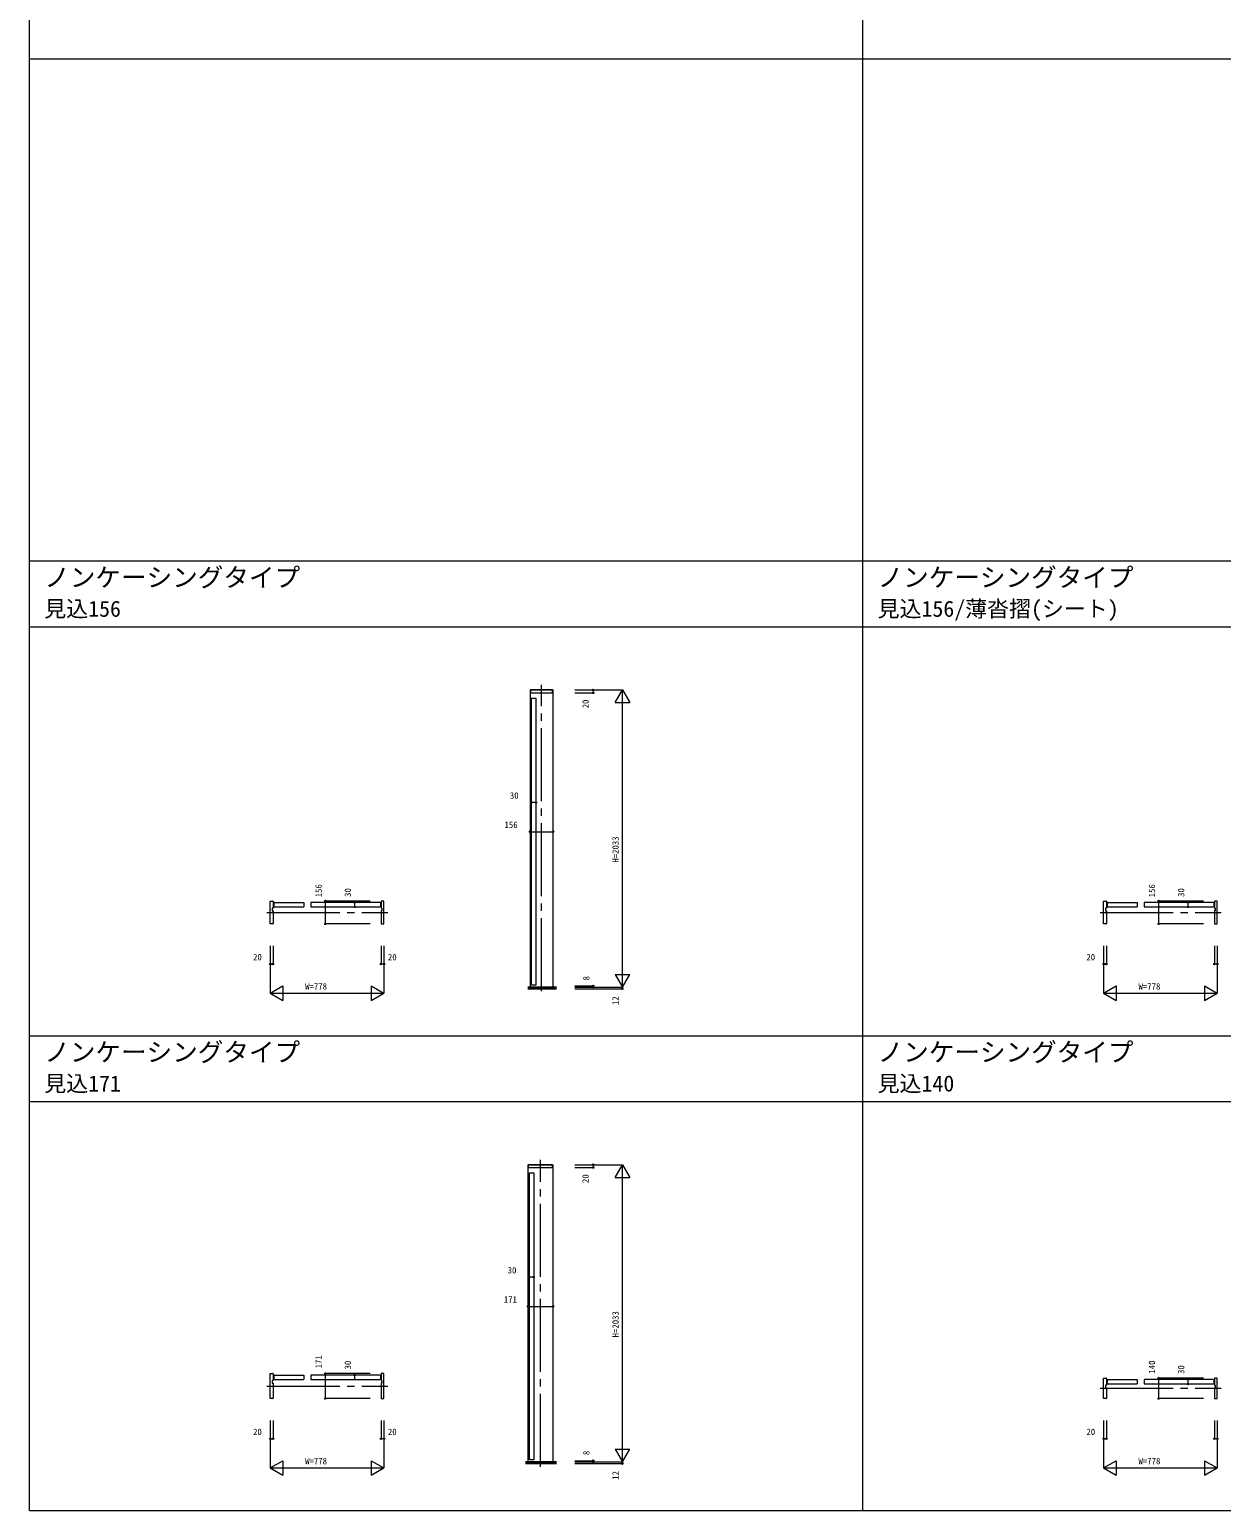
# Model space of a CAD drawing. Units: millimetres, scale not verified. Extents: x -14341 to 14341, y -10000 to 10000.
# Drawn here: x -14341 to -6189, y -10000 to 130 of the extents above; entities that cross this region are included whole.
import ezdxf
from ezdxf.enums import TextEntityAlignment as Align

# ---------------------------------------------------------------- set-up
doc = ezdxf.new("R2010")
doc.units = ezdxf.units.MM
doc.header["$LTSCALE"] = 50
doc.linetypes.add('USER1', pattern=[13, 10, -1, 1, -1])
doc.layers.add('0-0_0', color=7, linetype='Continuous')
for name, color, linetype, lineweight in [('0-1_YKK_F1', 7, 'Continuous', 18), ('0-3_YKK_N1', 2, 'Continuous', 18), ('0-4_YKK_B1', 4, 'Continuous', 18), ('0-5_YKK_Z1', 7, 'Continuous', 18)]:
    doc.layers.add(name, color=color, linetype=linetype, lineweight=lineweight)
doc.styles.add('ＭＳ ゴシック', font='')
doc.styles.get('ＭＳ ゴシック').set_extended_font_data('MS Gothic')

msp = doc.modelspace()

# ---------------------------------------------------------------- linework, layer by layer
at = {"layer": '0-1_YKK_F1'}
for p, q in [((-14340.51, -10000), (-14340.51, 10000)), ((-8640.51, -10000), (-8640.51, 9500)), ((-14340.51, -70), (14159.49, -70)), ((-14340.51, -3505), (14159.49, -3505)), ((-14340.51, -3955), (14159.49, -3955)), ((-14340.51, -6752.5), (14159.49, -6752.5)), ((-14340.51, -7202.5), (14159.49, -7202.5)), ((-14340.51, -10000), (14340.51, -10000))]:
    msp.add_line(p, q, dxfattribs=at)
at = {"layer": '0-3_YKK_N1'}
for p, q in [((-10611.01, -4387.5), (-10286.01, -4387.5)), ((-10611.01, -4407.5), (-10486.01, -4407.5)), ((-10486.01, -4387.5), (-10486.01, -4407.5)), ((-10336.01, -4474.1), (-10286.01, -4387.5)), ((-10286.01, -6420.5), (-10286.01, -4387.5)), ((-10286.01, -4387.5), (-10236.01, -4474.1)), ((-10336.01, -4474.1), (-10236.01, -4474.1)), ((-10877.01, -5156.88), (-10907.01, -5156.88)), ((-10917.01, -5356.88), (-10761.01, -5356.88)), ((-12317.01, -5987.5), (-12317.01, -5831.5)), ((-12012.01, -5831.5), (-12317.01, -5831.5)), ((-12117.01, -5871.5), (-12117.01, -5841.5)), ((-6617.01, -5987.5), (-6617.01, -5831.5)), ((-6312.01, -5831.5), (-6617.01, -5831.5)), ((-6417.01, -5871.5), (-6417.01, -5841.5)), ((-12012.01, -5987.5), (-12317.01, -5987.5)), ((-6312.01, -5987.5), (-6617.01, -5987.5)), ((-12695.01, -6137.5), (-12695.01, -6462.5)), ((-12675.01, -6137.5), (-12675.01, -6262.5)), ((-11937.01, -6137.5), (-11937.01, -6262.5)), ((-11917.01, -6137.5), (-11917.01, -6462.5)), ((-6995.01, -6137.5), (-6995.01, -6462.5)), ((-6975.01, -6137.5), (-6975.01, -6262.5)), ((-6237.01, -6137.5), (-6237.01, -6262.5)), ((-6217.01, -6137.5), (-6217.01, -6462.5)), ((-12695.01, -6262.5), (-12675.01, -6262.5)), ((-11917.01, -6262.5), (-11937.01, -6262.5)), ((-6995.01, -6262.5), (-6975.01, -6262.5)), ((-6217.01, -6262.5), (-6237.01, -6262.5)), ((-10336.01, -6333.9), (-10236.01, -6333.9)), ((-12695.01, -6462.5), (-12608.41, -6412.5)), ((-12695.01, -6462.5), (-11917.01, -6462.5)), ((-12695.01, -6462.5), (-12608.41, -6512.5)), ((-12608.41, -6412.5), (-12608.41, -6512.5)), ((-12003.61, -6412.5), (-12003.61, -6512.5)), ((-12003.61, -6412.5), (-11917.01, -6462.5)), ((-12003.61, -6512.5), (-11917.01, -6462.5)), ((-10611.01, -6412.5), (-10486.01, -6412.5)), ((-10611.01, -6420.5), (-10286.01, -6420.5)), ((-10611.01, -6432.5), (-10286.01, -6432.5)), ((-10486.01, -6412.5), (-10486.01, -6420.5)), ((-10286.01, -6420.5), (-10286.01, -6432.5)), ((-6995.01, -6462.5), (-6908.41, -6412.5)), ((-6995.01, -6462.5), (-6217.01, -6462.5)), ((-6995.01, -6462.5), (-6908.41, -6512.5)), ((-6908.41, -6412.5), (-6908.41, -6512.5)), ((-6303.61, -6412.5), (-6303.61, -6512.5)), ((-6303.61, -6412.5), (-6217.01, -6462.5)), ((-6303.61, -6512.5), (-6217.01, -6462.5)), ((-10611.01, -7635), (-10286.01, -7635)), ((-10611.01, -7655), (-10486.01, -7655)), ((-10486.01, -7635), (-10486.01, -7655)), ((-10336.01, -7721.6), (-10286.01, -7635)), ((-10286.01, -9668), (-10286.01, -7635)), ((-10286.01, -7635), (-10236.01, -7721.6)), ((-10336.01, -7721.6), (-10236.01, -7721.6)), ((-10892.01, -8404.38), (-10922.01, -8404.38)), ((-10932.01, -8604.38), (-10761.01, -8604.38)), ((-12317.01, -9235), (-12317.01, -9064)), ((-12012.01, -9064), (-12317.01, -9064)), ((-12117.01, -9104), (-12117.01, -9074)), ((-6617.01, -9235), (-6617.01, -9095)), ((-6312.01, -9095), (-6617.01, -9095)), ((-6417.01, -9135), (-6417.01, -9105)), ((-12012.01, -9235), (-12317.01, -9235)), ((-6312.01, -9235), (-6617.01, -9235)), ((-12695.01, -9385), (-12695.01, -9710)), ((-12675.01, -9385), (-12675.01, -9510)), ((-11937.01, -9385), (-11937.01, -9510)), ((-11917.01, -9385), (-11917.01, -9710)), ((-6995.01, -9385), (-6995.01, -9710)), ((-6975.01, -9385), (-6975.01, -9510)), ((-6237.01, -9385), (-6237.01, -9510)), ((-6217.01, -9385), (-6217.01, -9710)), ((-12695.01, -9510), (-12675.01, -9510)), ((-11917.01, -9510), (-11937.01, -9510)), ((-6995.01, -9510), (-6975.01, -9510)), ((-6217.01, -9510), (-6237.01, -9510)), ((-10336.01, -9581.4), (-10236.01, -9581.4)), ((-12695.01, -9710), (-12608.41, -9660)), ((-12695.01, -9710), (-11917.01, -9710)), ((-12695.01, -9710), (-12608.41, -9760)), ((-12608.41, -9660), (-12608.41, -9760)), ((-12003.61, -9660), (-12003.61, -9760)), ((-12003.61, -9660), (-11917.01, -9710)), ((-12003.61, -9760), (-11917.01, -9710)), ((-10611.01, -9660), (-10486.01, -9660)), ((-10611.01, -9668), (-10286.01, -9668)), ((-10611.01, -9680), (-10286.01, -9680)), ((-10486.01, -9660), (-10486.01, -9668)), ((-10286.01, -9668), (-10286.01, -9680)), ((-6995.01, -9710), (-6908.41, -9660)), ((-6995.01, -9710), (-6217.01, -9710)), ((-6995.01, -9710), (-6908.41, -9760)), ((-6908.41, -9660), (-6908.41, -9760)), ((-6303.61, -9660), (-6303.61, -9760)), ((-6303.61, -9660), (-6217.01, -9710)), ((-6303.61, -9760), (-6217.01, -9710))]:
    msp.add_line(p, q, dxfattribs=at)
for points in [[(-10336.01, -6333.9), (-10286.01, -6420.5), (-10236.01, -6333.9)], [(-10336.01, -9581.4), (-10286.01, -9668), (-10236.01, -9581.4)]]:
    msp.add_lwpolyline(points, dxfattribs=at)
for centre in [(-10486.01, -4387.5), (-10486.01, -4407.5), (-10907.01, -5156.88), (-10877.01, -5156.88), (-10917.01, -5356.88), (-10761.01, -5356.88), (-12317.01, -5831.5), (-12117.01, -5841.5), (-12117.01, -5871.5), (-6617.01, -5831.5), (-6417.01, -5841.5), (-6417.01, -5871.5), (-12317.01, -5987.5), (-6617.01, -5987.5), (-12695.01, -6262.5), (-12675.01, -6262.5), (-11937.01, -6262.5), (-11917.01, -6262.5), (-6995.01, -6262.5), (-6975.01, -6262.5), (-6237.01, -6262.5), (-6217.01, -6262.5), (-10486.01, -6412.5), (-10486.01, -6420.5), (-10286.01, -6432.5), (-10486.01, -7635), (-10486.01, -7655), (-10922.01, -8404.38), (-10892.01, -8404.38), (-10932.01, -8604.38), (-10761.01, -8604.38), (-12317.01, -9064), (-12117.01, -9074), (-12117.01, -9104), (-6617.01, -9095), (-6417.01, -9105), (-6417.01, -9135), (-12317.01, -9235), (-6617.01, -9235), (-12695.01, -9510), (-12675.01, -9510), (-11937.01, -9510), (-11917.01, -9510), (-6995.01, -9510), (-6975.01, -9510), (-6237.01, -9510), (-6217.01, -9510), (-10486.01, -9660), (-10486.01, -9668), (-10286.01, -9680)]:
    msp.add_circle(centre, 5, dxfattribs=at)
at = {"layer": '0-4_YKK_B1'}
for p, q in [((-10917.01, -4387.5), (-10761.01, -4387.5)), ((-10917.01, -4387.5), (-10917.01, -6420.5)), ((-10912.51, -4407.5), (-10765.51, -4407.5)), ((-10761.01, -4387.5), (-10761.01, -6420.5)), ((-12670.51, -5844.8), (-12670.51, -5868.2)), ((-12667.21, -5841.5), (-12465.51, -5841.5)), ((-12667.21, -5871.5), (-12465.51, -5871.5)), ((-12465.51, -5841.5), (-12465.51, -5871.5)), ((-11944.81, -5841.5), (-12416.51, -5841.5)), ((-12416.51, -5841.5), (-12416.51, -5871.5)), ((-12416.51, -5871.5), (-11944.81, -5871.5)), ((-11941.51, -5844.8), (-11941.51, -5868.2)), ((-6970.51, -5844.8), (-6970.51, -5868.2)), ((-6967.21, -5841.5), (-6765.51, -5841.5)), ((-6967.21, -5871.5), (-6765.51, -5871.5)), ((-6765.51, -5841.5), (-6765.51, -5871.5)), ((-6244.81, -5841.5), (-6716.51, -5841.5)), ((-6716.51, -5841.5), (-6716.51, -5871.5)), ((-6716.51, -5871.5), (-6244.81, -5871.5)), ((-6241.51, -5844.8), (-6241.51, -5868.2)), ((-12675.01, -5898), (-12675.01, -5985.5)), ((-11937.01, -5898), (-11937.01, -5985.5)), ((-6975.01, -5898), (-6975.01, -5985.5)), ((-6237.01, -5898), (-6237.01, -5985.5)), ((-10932.01, -7635), (-10761.01, -7635)), ((-10932.01, -7635), (-10932.01, -9668)), ((-10927.51, -7655), (-10765.51, -7655)), ((-10761.01, -7635), (-10761.01, -9668)), ((-12670.51, -9077.3), (-12670.51, -9100.7)), ((-12667.21, -9074), (-12465.51, -9074)), ((-12667.21, -9104), (-12465.51, -9104)), ((-12465.51, -9074), (-12465.51, -9104)), ((-11944.81, -9074), (-12416.51, -9074)), ((-12416.51, -9074), (-12416.51, -9104)), ((-12416.51, -9104), (-11944.81, -9104)), ((-11941.51, -9077.3), (-11941.51, -9100.7)), ((-6970.51, -9108.3), (-6970.51, -9131.7)), ((-6967.21, -9105), (-6765.51, -9105)), ((-6765.51, -9105), (-6765.51, -9135)), ((-6244.81, -9105), (-6716.51, -9105)), ((-6716.51, -9105), (-6716.51, -9135)), ((-6241.51, -9108.3), (-6241.51, -9131.7)), ((-12675.01, -9130.5), (-12675.01, -9233)), ((-11937.01, -9130.5), (-11937.01, -9233)), ((-6975.01, -9161.5), (-6975.01, -9233)), ((-6967.21, -9135), (-6765.51, -9135)), ((-6716.51, -9135), (-6244.81, -9135)), ((-6237.01, -9161.5), (-6237.01, -9233))]:
    msp.add_line(p, q, dxfattribs=at)
for points in [[(-10763.51, -4405.5), (-10763.51, -4387.5), (-10914.51, -4387.5), (-10914.51, -4405.5)], [(-12677.01, -5987.5), (-12695.01, -5987.5), (-12695.01, -5831.5), (-12677.01, -5831.5)], [(-12675.01, -5833.5), (-12675.01, -5880), (-12681.51, -5880), (-12681.51, -5898), (-12675.01, -5898)], [(-11937.01, -5833.5), (-11937.01, -5880), (-11930.51, -5880), (-11930.51, -5898), (-11937.01, -5898)], [(-11935.01, -5987.5), (-11917.01, -5987.5), (-11917.01, -5831.5), (-11935.01, -5831.5)], [(-6977.01, -5987.5), (-6995.01, -5987.5), (-6995.01, -5831.5), (-6977.01, -5831.5)], [(-6975.01, -5833.5), (-6975.01, -5880), (-6981.51, -5880), (-6981.51, -5898), (-6975.01, -5898)], [(-6237.01, -5833.5), (-6237.01, -5880), (-6230.51, -5880), (-6230.51, -5898), (-6237.01, -5898)], [(-6235.01, -5987.5), (-6217.01, -5987.5), (-6217.01, -5831.5), (-6235.01, -5831.5)], [(-10763.51, -7653), (-10763.51, -7635), (-10929.51, -7635), (-10929.51, -7653)], [(-12677.01, -9235), (-12695.01, -9235), (-12695.01, -9064), (-12677.01, -9064)], [(-12675.01, -9066), (-12675.01, -9112.5), (-12681.51, -9112.5), (-12681.51, -9130.5), (-12675.01, -9130.5)], [(-11937.01, -9066), (-11937.01, -9112.5), (-11930.51, -9112.5), (-11930.51, -9130.5), (-11937.01, -9130.5)], [(-11935.01, -9235), (-11917.01, -9235), (-11917.01, -9064), (-11935.01, -9064)], [(-6977.01, -9235), (-6995.01, -9235), (-6995.01, -9095), (-6977.01, -9095)], [(-6975.01, -9097), (-6975.01, -9143.5), (-6981.51, -9143.5), (-6981.51, -9161.5), (-6975.01, -9161.5)], [(-6237.01, -9097), (-6237.01, -9143.5), (-6230.51, -9143.5), (-6230.51, -9161.5), (-6237.01, -9161.5)], [(-6235.01, -9235), (-6217.01, -9235), (-6217.01, -9095), (-6235.01, -9095)]]:
    msp.add_lwpolyline(points, dxfattribs=at)
for points in [[(-10907.01, -4442.5), (-10877.01, -4442.5), (-10877.01, -6406.5), (-10907.01, -6406.5)], [(-10922.01, -7690), (-10892.01, -7690), (-10892.01, -9654), (-10922.01, -9654)]]:
    msp.add_lwpolyline(points, close=True, dxfattribs=at)
for centre, radius, start, end in [((-10912.51, -4405.5), 2, 180, 270), ((-10765.51, -4405.5), 2, 270, 0), ((-12677.01, -5833.5), 2, 0, 90), ((-12667.21, -5844.8), 3.3, 90, 180), ((-12667.21, -5868.2), 3.3, 180, 270), ((-11944.81, -5844.8), 3.3, 0, 90), ((-11944.81, -5868.2), 3.3, 270, 0), ((-11935.01, -5833.5), 2, 90, 180), ((-6977.01, -5833.5), 2, 0, 90), ((-6967.21, -5844.8), 3.3, 90, 180), ((-6967.21, -5868.2), 3.3, 180, 270), ((-6244.81, -5844.8), 3.3, 0, 90), ((-6244.81, -5868.2), 3.3, 270, 0), ((-6235.01, -5833.5), 2, 90, 180), ((-12677.01, -5985.5), 2, 270, 0), ((-11935.01, -5985.5), 2, 180, 270), ((-6977.01, -5985.5), 2, 270, 0), ((-6235.01, -5985.5), 2, 180, 270), ((-10927.51, -7653), 2, 180, 270), ((-10765.51, -7653), 2, 270, 0), ((-12677.01, -9066), 2, 0, 90), ((-12667.21, -9077.3), 3.3, 90, 180), ((-12667.21, -9100.7), 3.3, 180, 270), ((-11944.81, -9077.3), 3.3, 0, 90), ((-11944.81, -9100.7), 3.3, 270, 0), ((-11935.01, -9066), 2, 90, 180), ((-6977.01, -9097), 2, 0, 90), ((-6967.21, -9108.3), 3.3, 90, 180), ((-6244.81, -9108.3), 3.3, 0, 90), ((-6235.01, -9097), 2, 90, 180), ((-6967.21, -9131.7), 3.3, 180, 270), ((-6244.81, -9131.7), 3.3, 270, 0), ((-12677.01, -9233), 2, 270, 0), ((-11935.01, -9233), 2, 180, 270), ((-6977.01, -9233), 2, 270, 0), ((-6235.01, -9233), 2, 180, 270)]:
    msp.add_arc(centre, radius, start, end, dxfattribs=at)
at = {"layer": '0-5_YKK_Z1', "linetype": 'USER1'}
for p, q in [((-10839.01, -6449.07), (-10839.01, -4353.5)), ((-12718.02, -5909.5), (-11890.74, -5909.5)), ((-7018.02, -5909.5), (-6190.74, -5909.5)), ((-10846.51, -9702.05), (-10846.51, -7601)), ((-12718.02, -9149.5), (-11890.74, -9149.5)), ((-7018.02, -9165), (-6190.74, -9165))]:
    msp.add_line(p, q, dxfattribs=at)
at = {"layer": '0-5_YKK_Z1'}
for p, q in [((-10736.05, -6420.5), (-10932.63, -6420.5)), ((-10736.05, -6422.9), (-10932.63, -6422.9)), ((-10736.05, -6425.3), (-10932.63, -6425.3)), ((-10736.05, -6427.7), (-10932.63, -6427.7)), ((-10736.05, -6430.1), (-10932.63, -6430.1)), ((-10932.63, -6432.5), (-10736.05, -6432.5)), ((-10736.05, -9668), (-10947.63, -9668)), ((-10736.05, -9670.4), (-10947.63, -9670.4)), ((-10736.05, -9672.8), (-10947.63, -9672.8)), ((-10736.05, -9675.2), (-10947.63, -9675.2)), ((-10736.05, -9677.6), (-10947.63, -9677.6)), ((-10947.63, -9680), (-10736.05, -9680))]:
    msp.add_line(p, q, dxfattribs=at)

# ---------------------------------------------------------------- texts
at = {"layer": '0-0_0', "style": 'ＭＳ ゴシック'}
for s, height, p in [('ノンケーシングタイプ', 128.3, (-14240.51, -3719.88)), ('ノンケーシングタイプ', 128.3, (-8540.51, -3719.88)), ('見込156', 110, (-14240.51, -3919.93)), ('見込156/薄沓摺(シート)', 110, (-8540.51, -3919.93)), ('ノンケーシングタイプ', 128.3, (-14240.51, -6967.38)), ('ノンケーシングタイプ', 128.3, (-8540.51, -6967.38)), ('見込171', 110, (-14240.51, -7167.43)), ('見込140', 110, (-8540.51, -7167.43))]:
    msp.add_text(s, height=height, dxfattribs=at).set_placement(p, align=Align.BOTTOM_LEFT)
at = {"layer": '0-3_YKK_N1', "color": 7, "style": 'ＭＳ ゴシック'}
for s, p in [('20', (-10502.88, -4513.03)), ('H=2033', (-10298.01, -5569)), ('156', (-12329.01, -5805.94)), ('30', (-12129.01, -5803.28)), ('156', (-6629.01, -5805.94)), ('30', (-6429.01, -5803.28)), ('8', (-10498.01, -6374.35)), ('12', (-10298.01, -6543.16)), ('20', (-10502.88, -7760.53)), ('H=2033', (-10298.01, -8816.5)), ('171', (-12329.01, -9028.44)), ('30', (-12129.01, -9035.78)), ('140', (-6629.01, -9064.44)), ('30', (-6429.01, -9066.78)), ('8', (-10498.01, -9621.85)), ('12', (-10298.01, -9790.66))]:
    msp.add_text(s, height=43.99, rotation=90, dxfattribs=at).set_placement(p, align=Align.BOTTOM_LEFT)
for s, p in [('30', (-11055.79, -5144.88)), ('156', (-11092.18, -5344.88)), ('20', (-12812.21, -6250.5)), ('20', (-11889.81, -6250.5)), ('20', (-7112.21, -6250.5)), ('W=778', (-12456.01, -6450.5)), ('W=778', (-6756.01, -6450.5)), ('30', (-11070.79, -8392.38)), ('171', (-11097.18, -8592.38)), ('20', (-12812.21, -9498)), ('20', (-11889.81, -9498)), ('20', (-7112.21, -9498)), ('W=778', (-12456.01, -9698)), ('W=778', (-6756.01, -9698))]:
    msp.add_text(s, height=43.99, dxfattribs=at).set_placement(p, align=Align.BOTTOM_LEFT)

doc.saveas('drawing.dxf')
